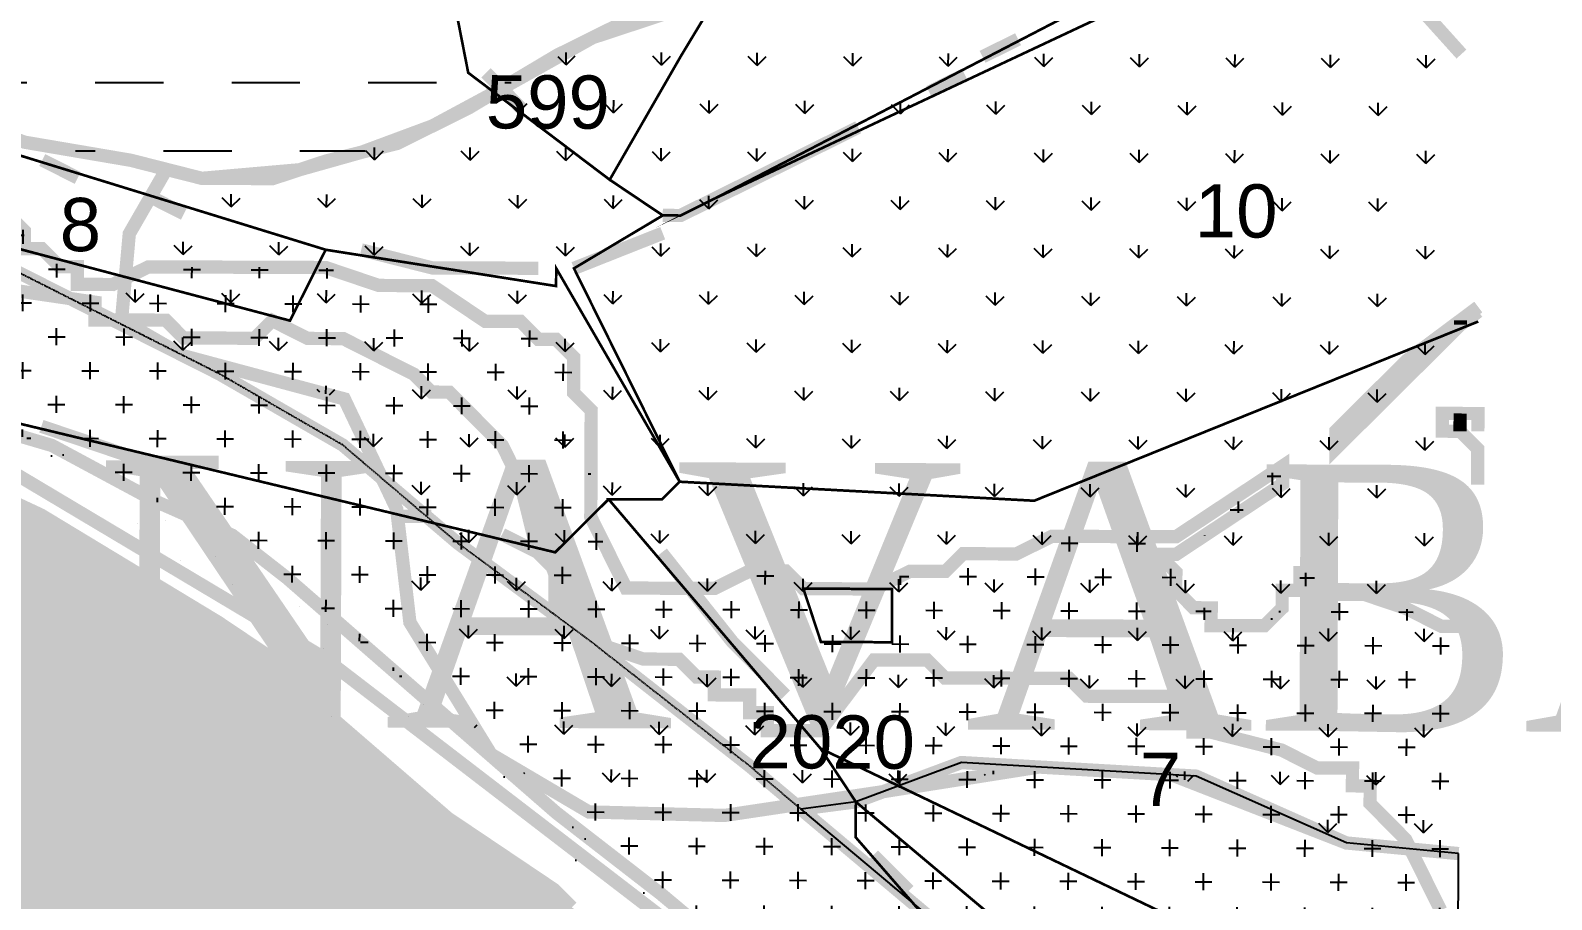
# Model space of a CAD drawing. Header units: metres. Extents: x 349383 to 353359, y 1753011 to 1755617.
# Drawn here: x 352457.6 to 352811.4, y 1753378.5 to 1753580.5 of the extents above; entities that cross this region are included whole.
import ezdxf

# ---------------------------------------------------------------- set-up
doc = ezdxf.new("R2010")
doc.units = ezdxf.units.M
doc.linetypes.add('DASHED2', pattern=[0.375, 0.25, -0.125])
for name, color, linetype in [('50 TO 500M FROM HTL', 54, 'Continuous'), ('CRZ LINE FOR RIVER OR CREEK', 84, 'Continuous'), ('HAZARDS LINE', 1, 'Continuous'), ('INTERTIDAL ZONE', 5, 'Continuous'), ('LOW TIDE LINE', 5, 'Continuous'), ('MANGROOVES', 112, 'Continuous'), ('NDZ-200M FROM CRZ', 30, 'Continuous'), ('RIVER', 4, 'Continuous'), ('SAND DUNES', 42, 'Continuous'), ('SURVEY NO.', 7, 'Continuous'), ('SURVEY PLOT BOUNDARY', 35, 'Continuous'), ('VILLAGE BOUNDARY', 212, 'Continuous'), ('VILLAGE NAME', 3, 'Continuous')]:
    doc.layers.add(name, color=color, linetype=linetype)
doc.layers.add('50M CRZ LINE', color=7, linetype='Continuous', true_color=0x267200)
doc.layers.add('HIGH TIDE LINE', color=7, linetype='Continuous', true_color=0xff00c5)
doc.styles.add('PDF Arial', font='arial.ttf')
doc.styles.get("Standard").update_dxf_attribs({"font": 'times.ttf'})
pattern_1 = [(359.799348, (308968.011, 1739421.178), (7.8863897, 7.8313453), [3.9294578, -11.7883735]), (89.799348, (308969.969, 1739419.206), (-7.8313453, 7.8863897), [3.9294578, -11.7883735])]

msp = doc.modelspace()

# ---------------------------------------------------------------- hatches: boundary and pattern name
at = {"layer": '50 TO 500M FROM HTL'}
h = msp.add_hatch(dxfattribs=at)
h.set_pattern_fill('CROSS', color=256, scale=1.237625, angle=-0.2007)
h.set_pattern_definition(pattern_1)
h.paths.add_polyline_path([(352789.78, 1753389.17), (352763.66, 1753391.64), (352728.7, 1753407.18), (352674.11, 1753410.33), (352649.57, 1753401.2), (352636.77, 1753399.53), (352674.2, 1753368.1), (352719.43, 1753326.69), (352764.67, 1753285.27), (352789.32, 1753257.34)])
at = {"layer": 'INTERTIDAL ZONE'}
h = msp.add_hatch(dxfattribs=at)
h.set_pattern_fill('CROSS', color=256, scale=1.237625, angle=-0.2007)
h.set_pattern_definition(pattern_1)
h.paths.add_polyline_path([(352208.6, 1753522.39), (352225.05, 1753505.83), (352237.39, 1753497.53), (352262.06, 1753472.69), (352286.73, 1753451.98), (352299.07, 1753439.56), (352323.77, 1753427.09), (352331.99, 1753418.81), (352344.35, 1753414.64), (352352.59, 1753410.49), (352385.55, 1753398), (352418.49, 1753381.38), (352447.32, 1753368.9), (352488.49, 1753344), (352521.4, 1753319.13), (352554.29, 1753286.01), (352583.07, 1753261.15), (352611.85, 1753232.17), (352648.86, 1753199.04), (352685.86, 1753161.77), (352718.74, 1753128.65), (352735.15, 1753103.84), (352759.77, 1753066.62), (352776.17, 1753037.68), (352788.48, 1753019.08), (352789.07, 1753187.72), (352768.53, 1753210.99), (352710.97, 1753264.83), (352665.75, 1753310.37), (352657.51, 1753314.53), (352641.06, 1753326.96), (352636.95, 1753331.1), (352590.89, 1753371.7), (352583.48, 1753376.67), (352554.68, 1753397.4), (352525.89, 1753422.26), (352521.78, 1753426.4), (352513.56, 1753434.68), (352501.21, 1753442.97), (352460.04, 1753467.87), (352388.66, 1753501.13), (352381.78, 1753501.15), (352369.44, 1753509.45), (352352.97, 1753517.76), (352344.75, 1753526.04), (352278.86, 1753559.28), (352208.9, 1753607.74), (352208.97, 1753627.6), (352221.37, 1753633.74), (352238.96, 1753651.21), (352229.69, 1753654.34), (352204.94, 1753654.43), (352184.27, 1753642.12), (352151.2, 1753621.61), (352134.68, 1753617.54), (352105.79, 1753613.52), (352052.17, 1753613.7), (352048.01, 1753605.47), (352047.97, 1753593.09), (352052.05, 1753580.7), (352060.27, 1753572.42), (352109.74, 1753561.24), (352167.42, 1753541.79), (352183.88, 1753530.73)])
at = {"layer": 'MANGROOVES'}
h = msp.add_hatch(dxfattribs=at)
h.set_pattern_fill('GRASS', color=256, scale=0.618812, angle=-0.2007)
h.set_pattern_definition([(89.79935, (332742.333, 1740627.218), (-11.0751947, 11.1530393), [2.947093, -19.281277]), (44.79935, (332742.333, 1740627.218), (-11.075195, 11.153039), [2.947093, -12.770738]), (134.79935, (332742.333, 1740627.218), (-11.153039, -11.075195), [2.947093, -12.770738])])
h.paths.add_polyline_path([(352692.19, 1753409.29), (352722.94, 1753407.51), (352763.66, 1753391.64), (352789.78, 1753389.17), (352790.43, 1753575.01), (352776.17, 1753590.83), (352747.68, 1753605.95), (352699.78, 1753603.19), (352635.65, 1753591.79), (352613.09, 1753586.99), (352588.31, 1753578.82), (352552.73, 1753558.92), (352524.68, 1753548.51), (352487.5, 1753545.26), (352480.57, 1753533.24), (352478.77, 1753513.19), (352493.18, 1753504.89), (352530.59, 1753494.86), (352542.77, 1753469.23), (352545.84, 1753442.93), (352564.72, 1753412.25), (352587.47, 1753398.85), (352619.03, 1753398.04), (352655.94, 1753403.57)])
at = {"layer": 'NDZ-200M FROM CRZ'}
h = msp.add_hatch(dxfattribs=at)
h.set_pattern_fill('CROSS', color=256, scale=1.237625, angle=-0.2007)
h.set_pattern_definition(pattern_1)
h.paths.add_polyline_path([(352460.23, 1753521.51), (352419.05, 1753542.28), (352399.55, 1753553.42), (352394.35, 1753554.75), (352382, 1753563.04), (352377.89, 1753565.81), (352357.3, 1753577.57), (352295.53, 1753608.73), (352291.88, 1753611.67), (352291.25, 1753604.47), (352291.58, 1753594.31), (352293.5, 1753583.25), (352295.96, 1753573.98), (352296.83, 1753566.13), (352293.41, 1753556.7), (352289.85, 1753553.73), (352337.83, 1753529.53), (352334.43, 1753535.73), (352332.67, 1753545.58), (352332.7, 1753553.28), (352334.7, 1753561.51), (352340.45, 1753565.96), (352352.47, 1753570.22), (352357.3, 1753569.84), (352362.1, 1753559.98), (352364.2, 1753545.83), (352367.58, 1753536.86), (352374.54, 1753529.32), (352393.5, 1753516.67), (352406.74, 1753511.97), (352410.65, 1753504.97), (352409.91, 1753497.81), (352406.51, 1753492.82), (352443.55, 1753475.56), (352443.25, 1753479.42), (352445.07, 1753483.74), (352450.14, 1753487.69), (352462.57, 1753484.04), (352486.88, 1753470.98), (352504.53, 1753463.16), (352517.3, 1753453.2), (352579.95, 1753398.62), (352604.24, 1753379.79), (352627.8, 1753360.05), (352633.2, 1753354.81), (352633.54, 1753347.96), (352631.17, 1753341.83), (352628.31, 1753338.72), (352636.95, 1753331.1), (352641.06, 1753326.96), (352657.51, 1753314.53), (352665.75, 1753310.37), (352710.97, 1753264.83), (352768.53, 1753210.99), (352789.07, 1753187.72), (352789.32, 1753257.34), (352764.67, 1753285.27), (352719.43, 1753326.69), (352674.2, 1753368.1), (352624.85, 1753409.54), (352587.82, 1753438.55), (352556.96, 1753461.35), (352530.23, 1753484.13), (352501.41, 1753500.74)])
h = msp.add_hatch(dxfattribs=at)
h.set_pattern_fill('CROSS', color=256, scale=1.237625, angle=-0.2007)
h.set_pattern_definition(pattern_1)
h.paths.add_polyline_path([(352588.01, 1753492.18), (352583.9, 1753496.32), (352583.93, 1753504.57), (352579.82, 1753508.71), (352575.69, 1753508.73), (352571.58, 1753512.87), (352563.33, 1753512.9), (352550.98, 1753521.19), (352538.61, 1753521.23), (352526.25, 1753525.4), (352485, 1753525.55), (352476.73, 1753521.45), (352468.48, 1753521.48), (352468.5, 1753525.61), (352464.37, 1753525.62), (352460.26, 1753529.76), (352456.14, 1753529.77), (352456.15, 1753533.9), (352452.04, 1753538.04), (352443.8, 1753542.19), (352439.69, 1753546.33), (352431.44, 1753546.36), (352419.08, 1753550.53), (352410.83, 1753550.56), (352399.55, 1753553.42), (352419.05, 1753542.28), (352460.23, 1753521.51), (352501.41, 1753500.74), (352530.23, 1753484.13), (352556.96, 1753461.35), (352587.82, 1753438.55), (352624.85, 1753409.54), (352636.77, 1753399.53), (352649.57, 1753401.2), (352674.11, 1753410.33), (352728.7, 1753407.18), (352763.66, 1753391.64), (352789.78, 1753389.17), (352789.96, 1753441.96), (352785.84, 1753441.98), (352777.6, 1753446.13), (352765.24, 1753450.3), (352761.12, 1753450.32), (352757.01, 1753454.46), (352752.88, 1753454.47), (352752.87, 1753450.35), (352748.74, 1753450.36), (352748.73, 1753446.23), (352744.59, 1753442.12), (352732.21, 1753442.17), (352732.23, 1753446.29), (352728.1, 1753446.31), (352723.99, 1753450.45), (352724.01, 1753454.57), (352719.9, 1753458.71), (352724.02, 1753458.7), (352736.43, 1753466.91), (352748.83, 1753475.11), (352748.84, 1753479.24), (352724.04, 1753462.82), (352695.16, 1753462.92), (352686.9, 1753458.83), (352674.52, 1753458.87), (352670.38, 1753454.76), (352662.13, 1753454.79), (352653.87, 1753450.69), (352637.37, 1753450.75), (352633.26, 1753454.89), (352625, 1753454.92), (352616.74, 1753450.82), (352596.11, 1753450.89), (352592.02, 1753459.16), (352587.92, 1753467.43)])
at = {"layer": 'RIVER'}
h = msp.add_hatch(dxfattribs=at)
h.set_pattern_fill('DASH', color=256, scale=5)
h.paths.add_polyline_path([(352526.52, 1753603.79), (352522.43, 1753612.06), (352518.32, 1753616.2), (352514.22, 1753624.46), (352512.17, 1753628.6), (352495.75, 1753651.35), (352493.67, 1753645.16), (352490.92, 1753645.17), (352489.54, 1753643.41), (352489.53, 1753641.05), (352481.25, 1753632.83), (352477.11, 1753628.72), (352470.53, 1753628.74), (352462.66, 1753625.74), (352436.44, 1753625.83), (352395.99, 1753639.82), (352340.12, 1753650.94), (352326.51, 1753658.86), (352303.99, 1753666.46), (352295.75, 1753670.61), (352262.79, 1753683.11), (352250.45, 1753691.4), (352238.09, 1753695.57), (352229.82, 1753691.47), (352225.7, 1753691.49), (352213.31, 1753687.4), (352196.76, 1753675.09), (352134.78, 1753646.42), (352081.12, 1753634.23), (352072.85, 1753630.14), (352060.46, 1753626.05), (352052.21, 1753626.08), (352039.82, 1753622), (352035.67, 1753613.76), (352031.51, 1753605.53), (352027.34, 1753593.16), (352027.3, 1753580.79), (352027.26, 1753568.41), (352052.05, 1753580.7), (352047.97, 1753593.09), (352048.01, 1753605.47), (352052.17, 1753613.7), (352105.79, 1753613.52), (352134.68, 1753617.54), (352151.2, 1753621.61), (352184.27, 1753642.12), (352204.94, 1753654.43), (352217.33, 1753658.51), (352217.32, 1753654.38), (352229.69, 1753654.34), (352242.05, 1753650.17), (352307.95, 1753621.06), (352320.3, 1753612.77), (352410.91, 1753571.19), (352456.22, 1753554.53), (352480.96, 1753550.32), (352497.45, 1753546.13), (352520.14, 1753548.12), (352526.34, 1753550.16), (352534.59, 1753552.19), (352534.59, 1753552.19), (352551.11, 1753558.32), (352565.5, 1753566.06), (352580.05, 1753574.72), (352596.58, 1753582.92), (352629.61, 1753591.05), (352635.65, 1753591.79), (352699.78, 1753603.19), (352716.29, 1753607.25), (352728.67, 1753607.21), (352794.65, 1753602.85), (352794.74, 1753628.98), (352770, 1753631.82), (352757.63, 1753631.86), (352745.27, 1753636.03), (352737.05, 1753644.31), (352737.06, 1753648.44), (352741.2, 1753652.55), (352749.48, 1753660.77), (352794.86, 1753660.61), (352794.9, 1753672.99), (352790.77, 1753673), (352755.7, 1753671.06), (352745.38, 1753669.04), (352716.49, 1753665.01), (352683.43, 1753648.63), (352650.39, 1753636.36), (352642.13, 1753632.27), (352625.6, 1753624.07), (352600.8, 1753611.78), (352592.54, 1753607.69), (352588.4, 1753603.58), (352576.01, 1753599.49), (352567.74, 1753595.4), (352551.23, 1753591.33), (352547.09, 1753587.22), (352538.85, 1753591.37), (352534.73, 1753591.39), (352534.74, 1753595.51)])
at = {"layer": 'SAND DUNES'}
h = msp.add_hatch(dxfattribs=at)
h.set_pattern_fill('AR-SAND', color=256, scale=0.618812, angle=-0.2007)
h.set_pattern_definition([(37.29935, (308968.01, 1739421.178), (-0.884052, 30.288773), [0, -23.891104, 0, -26.720313, 0, -25.541476]), (7.29935, (308968.01, 1739421.178), (27.972225, 44.260328), [0, -12.888622, 0, -21.533429, 0, -8.251861]), (327.29935, (308948.678, 1739421.245), (48.947589, -0.082482), [0, -7.858916, 0, -28.292097, 0, -36.936904]), (317.29935, (308948.68, 1739421.245), (47.29783, 13.629585), [0, -3.929458, 0, -18.547041, 0, -21.219072])])
h.paths.add_polyline_path([(352517.3, 1753453.2), (352504.53, 1753463.16), (352486.88, 1753470.98), (352462.57, 1753484.04), (352450.14, 1753487.69), (352445.07, 1753483.74), (352443.25, 1753479.42), (352443.55, 1753475.56), (352460.04, 1753467.87), (352501.21, 1753442.97), (352513.56, 1753434.68), (352521.78, 1753426.4), (352525.89, 1753422.26), (352554.68, 1753397.4), (352579.37, 1753380.81), (352583.48, 1753376.67), (352595.83, 1753368.38), (352604.05, 1753360.1), (352628.31, 1753338.72), (352631.17, 1753341.83), (352633.54, 1753347.96), (352633.2, 1753354.81), (352627.8, 1753360.05), (352604.24, 1753379.79), (352579.95, 1753398.62)])

# ---------------------------------------------------------------- linework, layer by layer
at = {"layer": '50 TO 500M FROM HTL', "flags": 128}
msp.add_lwpolyline([(352789.78, 1753389.17), (352763.66, 1753391.64), (352728.7, 1753407.18), (352674.11, 1753410.33), (352649.57, 1753401.2), (352636.77, 1753399.53), (352674.2, 1753368.1), (352719.43, 1753326.69), (352764.67, 1753285.27), (352789.32, 1753257.34)], close=True, dxfattribs=at)
at = {"layer": '50M CRZ LINE', "linetype": 'DASHED2', "ltscale": 0.1, "flags": 128}
msp.add_lwpolyline([(352789.32, 1753257.34), (352764.67, 1753285.27), (352719.43, 1753326.69), (352674.2, 1753368.1), (352624.85, 1753409.54), (352587.82, 1753438.55), (352556.96, 1753461.35), (352530.23, 1753484.13), (352501.41, 1753500.74), (352460.23, 1753521.51), (352419.05, 1753542.28), (352357.3, 1753577.57), (352295.53, 1753608.73), (352281.82, 1753619.78)], dxfattribs=at)
at = {"layer": 'CRZ LINE FOR RIVER OR CREEK', "ltscale": 0.1, "const_width": 3.09, "flags": 128}
msp.add_lwpolyline([(352789.78, 1753389.17), (352763.66, 1753391.64), (352728.7, 1753407.18), (352674.11, 1753410.33), (352649.57, 1753401.2), (352636.77, 1753399.53)], dxfattribs=at)
at = {"layer": 'HAZARDS LINE', "lineweight": 18, "const_width": 3.09}
for points in [[(352443.73, 1753521.57), (352472.59, 1753517.34), (352472.58, 1753513.21), (352489.08, 1753513.16), (352493.19, 1753509.02), (352509.69, 1753508.96), (352513.83, 1753513.07), (352522.07, 1753508.91), (352530.32, 1753508.89), (352546.79, 1753500.58), (352550.9, 1753496.44), (352555.02, 1753496.42), (352559.13, 1753492.28), (352567.35, 1753484), (352571.45, 1753475.74), (352575.52, 1753459.22), (352579.63, 1753455.08), (352579.6, 1753446.83), (352583.71, 1753442.69), (352587.82, 1753438.55), (352600.18, 1753434.38), (352608.43, 1753434.35), (352612.54, 1753430.21), (352616.67, 1753430.19), (352616.65, 1753426.07), (352624.9, 1753426.04), (352624.89, 1753421.91), (352629.01, 1753421.9), (352629, 1753417.77), (352641.38, 1753417.73), (352653.81, 1753434.19), (352666.18, 1753434.15), (352670.29, 1753430.01), (352699.17, 1753429.9), (352703.28, 1753425.76), (352723.91, 1753425.69), (352723.89, 1753421.57), (352728.02, 1753421.55), (352728, 1753417.43), (352732.13, 1753417.41), (352748.61, 1753413.23), (352756.85, 1753409.07), (352765.1, 1753409.04), (352765.08, 1753404.92), (352769.21, 1753404.9), (352769.19, 1753400.78), (352773.31, 1753396.64), (352777.42, 1753392.5), (352785.61, 1753375.97)], [(352612.33, 1753368.32), (352525.93, 1753434.64), (352435.37, 1753488.59)]]:
    msp.add_lwpolyline(points, dxfattribs=at)
at = {"layer": 'HIGH TIDE LINE', "lineweight": 35, "const_width": 3.09}
for points in [[(352583.48, 1753376.67), (352579.37, 1753380.81), (352554.68, 1753397.4), (352525.89, 1753422.26), (352521.78, 1753426.4), (352513.56, 1753434.68), (352501.21, 1753442.97), (352460.04, 1753467.87), (352406.51, 1753492.82), (352390.03, 1753501.13), (352381.78, 1753501.15), (352369.44, 1753509.45), (352352.97, 1753517.76), (352344.75, 1753526.04), (352278.86, 1753559.28), (352213.02, 1753604.89)], [(352452.04, 1753538.04), (352456.15, 1753533.9), (352456.14, 1753529.77), (352460.26, 1753529.76), (352464.37, 1753525.62), (352468.5, 1753525.61), (352468.48, 1753521.48), (352476.73, 1753521.45), (352485, 1753525.55), (352526.25, 1753525.4), (352538.61, 1753521.23), (352550.98, 1753521.19), (352563.33, 1753512.9), (352571.58, 1753512.87), (352575.69, 1753508.73), (352579.82, 1753508.71), (352583.93, 1753504.57), (352583.9, 1753496.32), (352588.01, 1753492.18), (352587.92, 1753467.43), (352592.02, 1753459.16), (352596.11, 1753450.89), (352616.74, 1753450.82), (352625, 1753454.92), (352633.26, 1753454.89), (352637.37, 1753450.75), (352653.87, 1753450.69), (352662.13, 1753454.79), (352670.38, 1753454.76), (352674.52, 1753458.87), (352686.9, 1753458.83), (352695.16, 1753462.92), (352724.04, 1753462.82), (352748.84, 1753479.24), (352748.83, 1753475.11), (352736.43, 1753466.91), (352724.02, 1753458.7), (352719.9, 1753458.71), (352724.01, 1753454.57), (352723.99, 1753450.45), (352728.1, 1753446.31), (352732.23, 1753446.29), (352732.21, 1753442.17), (352744.59, 1753442.12), (352748.73, 1753446.23), (352748.74, 1753450.36), (352752.87, 1753450.35), (352752.88, 1753454.47), (352757.01, 1753454.46), (352761.12, 1753450.32), (352765.24, 1753450.3), (352777.6, 1753446.13), (352785.84, 1753441.98), (352794.09, 1753441.95)], [(352794.35, 1753515.18), (352790.21, 1753512.1), (352777.79, 1753499.77), (352765.37, 1753487.43), (352761.23, 1753483.32), (352761.25, 1753487.45), (352777.81, 1753503.89), (352794.35, 1753516.21)], [(352794.21, 1753474.96), (352794.23, 1753483.21), (352790.12, 1753487.35), (352786, 1753487.36), (352786.01, 1753491.49), (352794.26, 1753491.46), (352794.25, 1753487.33)]]:
    msp.add_lwpolyline(points, dxfattribs=at)
at = {"layer": 'INTERTIDAL ZONE', "const_width": 3.09, "flags": 128}
for points in [[(352583.48, 1753376.67), (352579.37, 1753380.81), (352554.68, 1753397.4), (352525.89, 1753422.26), (352521.78, 1753426.4), (352513.56, 1753434.68), (352501.21, 1753442.97), (352460.04, 1753467.87), (352406.51, 1753492.82), (352390.03, 1753501.13), (352381.78, 1753501.15), (352369.44, 1753509.45), (352352.97, 1753517.76), (352344.75, 1753526.04), (352278.86, 1753559.28), (352213.02, 1753604.89)], [(352452.04, 1753538.04), (352456.15, 1753533.9), (352456.14, 1753529.77), (352460.26, 1753529.76), (352464.37, 1753525.62), (352468.5, 1753525.61), (352468.48, 1753521.48), (352476.73, 1753521.45), (352479.64, 1753522.89), (352480.57, 1753533.24), (352489.2, 1753548.22), (352480.96, 1753550.32), (352456.22, 1753554.53), (352410.91, 1753571.19)]]:
    msp.add_lwpolyline(points, dxfattribs=at)
at = {"layer": 'LOW TIDE LINE', "lineweight": 18, "const_width": 3.09}
msp.add_lwpolyline([(352242.05, 1753650.17), (352307.95, 1753621.06), (352320.3, 1753612.77), (352410.91, 1753571.19), (352456.22, 1753554.53), (352480.96, 1753550.32), (352497.45, 1753546.13), (352513.95, 1753546.07), (352526.34, 1753550.16), (352542.85, 1753554.23), (352559.38, 1753562.42), (352580.05, 1753574.72), (352596.58, 1753582.92), (352629.61, 1753591.05), (352662.62, 1753595.06), (352683.26, 1753599.12), (352716.29, 1753607.25), (352728.67, 1753607.21), (352794.65, 1753602.85)], dxfattribs=at)
at = {"layer": 'MANGROOVES', "const_width": 3.09, "flags": 128}
for points in [[(352790.43, 1753575.01), (352776.17, 1753590.83)], [(352613.09, 1753586.99), (352588.31, 1753578.82), (352565.5, 1753566.06), (352551.11, 1753558.32), (352534.59, 1753552.19), (352520.14, 1753548.12), (352497.45, 1753546.13), (352489.2, 1753548.22), (352480.57, 1753533.24), (352478.77, 1753513.19), (352493.18, 1753504.89), (352530.59, 1753494.86), (352542.77, 1753469.23), (352545.84, 1753442.93), (352564.72, 1753412.25), (352587.47, 1753398.85), (352619.03, 1753398.04), (352655.94, 1753403.57), (352692.19, 1753409.29), (352722.94, 1753407.51), (352763.66, 1753391.64), (352789.78, 1753389.17)], [(352790.21, 1753512.1), (352790.21, 1753513.13)], [(352790.12, 1753487.35), (352790.14, 1753491.47)]]:
    msp.add_lwpolyline(points, dxfattribs=at)
at = {"layer": 'NDZ-200M FROM CRZ', "const_width": 3.09, "flags": 128}
for points in [[(352674.2, 1753368.1), (352624.85, 1753409.54), (352587.82, 1753438.55), (352556.96, 1753461.35), (352530.23, 1753484.13), (352501.41, 1753500.74), (352460.23, 1753521.51), (352419.05, 1753542.28)], [(352419.05, 1753542.28), (352460.23, 1753521.51), (352501.41, 1753500.74), (352530.23, 1753484.13), (352556.96, 1753461.35), (352587.82, 1753438.55), (352624.85, 1753409.54), (352636.77, 1753399.53), (352649.57, 1753401.2), (352674.11, 1753410.33), (352728.7, 1753407.18), (352763.66, 1753391.64), (352789.78, 1753389.17)], [(352789.96, 1753441.96), (352785.84, 1753441.98), (352777.6, 1753446.13), (352765.24, 1753450.3), (352761.12, 1753450.32), (352757.01, 1753454.46), (352752.88, 1753454.47), (352752.87, 1753450.35), (352748.74, 1753450.36), (352748.73, 1753446.23), (352744.59, 1753442.12), (352732.21, 1753442.17), (352732.23, 1753446.29), (352728.1, 1753446.31), (352723.99, 1753450.45), (352724.01, 1753454.57), (352719.9, 1753458.71), (352724.02, 1753458.7), (352736.43, 1753466.91), (352748.83, 1753475.11), (352748.84, 1753479.24), (352724.04, 1753462.82), (352695.16, 1753462.92), (352686.9, 1753458.83), (352674.52, 1753458.87), (352670.38, 1753454.76), (352662.13, 1753454.79), (352653.87, 1753450.69), (352637.37, 1753450.75), (352633.26, 1753454.89), (352625, 1753454.92), (352616.74, 1753450.82), (352596.11, 1753450.89), (352592.02, 1753459.16), (352587.92, 1753467.43), (352588.01, 1753492.18), (352583.9, 1753496.32), (352583.93, 1753504.57), (352579.82, 1753508.71), (352575.69, 1753508.73), (352571.58, 1753512.87), (352563.33, 1753512.9), (352550.98, 1753521.19), (352538.61, 1753521.23), (352526.25, 1753525.4), (352485, 1753525.55), (352476.73, 1753521.45), (352468.48, 1753521.48), (352468.5, 1753525.61), (352464.37, 1753525.62), (352460.26, 1753529.76), (352456.14, 1753529.77), (352456.15, 1753533.9), (352452.04, 1753538.04)], [(352450.14, 1753487.69), (352462.57, 1753484.04), (352486.88, 1753470.98), (352504.53, 1753463.16), (352517.3, 1753453.2), (352579.95, 1753398.62), (352604.24, 1753379.79), (352627.8, 1753360.05)]]:
    msp.add_lwpolyline(points, dxfattribs=at)
at = {"layer": 'RIVER', "const_width": 3.09, "flags": 128}
msp.add_lwpolyline([(352242.05, 1753650.17), (352307.95, 1753621.06), (352320.3, 1753612.77), (352410.91, 1753571.19), (352456.22, 1753554.53), (352480.96, 1753550.32), (352497.45, 1753546.13), (352520.14, 1753548.12), (352526.34, 1753550.16), (352534.59, 1753552.19), (352534.59, 1753552.19), (352551.11, 1753558.32), (352565.5, 1753566.06), (352580.05, 1753574.72), (352596.58, 1753582.92), (352629.61, 1753591.05), (352635.65, 1753591.79), (352699.78, 1753603.19), (352716.29, 1753607.25), (352728.67, 1753607.21), (352794.65, 1753602.85)], dxfattribs=at)
at = {"layer": 'SAND DUNES', "const_width": 3.09, "flags": 128}
msp.add_lwpolyline([(352627.8, 1753360.05), (352604.24, 1753379.79), (352579.95, 1753398.62), (352517.3, 1753453.2), (352504.53, 1753463.16), (352486.88, 1753470.98), (352462.57, 1753484.04), (352450.14, 1753487.69), (352445.07, 1753483.74), (352443.25, 1753479.42), (352443.55, 1753475.56), (352460.04, 1753467.87), (352501.21, 1753442.97), (352513.56, 1753434.68), (352521.78, 1753426.4), (352525.89, 1753422.26), (352554.68, 1753397.4), (352579.37, 1753380.81), (352583.48, 1753376.67)], dxfattribs=at)
at = {"layer": 'SURVEY PLOT BOUNDARY', "lineweight": 18, "const_width": 0.619}
for points in [[(352423.16, 1753538.14), (352517.96, 1753513.05), (352526.26, 1753529.53), (352579.86, 1753521.09), (352579.87, 1753525.22), (352608.58, 1753475.61), (352604.44, 1753471.49), (352592.06, 1753471.54), (352579.64, 1753459.2), (352352.95, 1753513.63), (352262.32, 1753546.96), (352225.36, 1753596.59), (352283.24, 1753633.52), (352386.15, 1753571.28), (352415, 1753562.92), (352431.49, 1753558.74)], [(352621.37, 1753595.21), (352608.92, 1753574.62), (352592.32, 1753545.8), (352559.41, 1753570.67), (352555.36, 1753591.31), (352596.71, 1753620.05)], [(352423.16, 1753538.14), (352431.49, 1753558.74), (352526.26, 1753529.53), (352517.96, 1753513.05)], [(352657.99, 1753450.68), (352657.95, 1753438.3), (352641.45, 1753438.36), (352637.37, 1753450.75)], [(352641.45, 1753438.36), (352657.95, 1753438.3), (352657.99, 1753450.68), (352637.37, 1753450.75)]]:
    msp.add_lwpolyline(points, close=True, dxfattribs=at)
for points in [[(352774.07, 1753615.3), (352617.06, 1753541.59), (352794.76, 1753633.7), (352617.06, 1753541.59), (352608.79, 1753537.49), (352604.67, 1753537.51), (352592.32, 1753545.8), (352608.92, 1753574.62), (352621.37, 1753595.21)], [(352793.34, 1753227.89), (352649.54, 1753392.95), (352649.57, 1753401.2), (352793.52, 1753280.36), (352649.57, 1753401.2), (352641.36, 1753413.6), (352793.73, 1753340.56), (352641.36, 1753413.6), (352592.06, 1753471.54), (352604.44, 1753471.49), (352608.58, 1753475.61), (352691.06, 1753471.19), (352794.34, 1753512.85), (352691.06, 1753471.19), (352608.58, 1753475.61), (352584, 1753525.2), (352604.67, 1753537.51), (352608.79, 1753537.49), (352617.06, 1753541.59), (352774.07, 1753615.3)], [(352641.45, 1753438.36), (352641.45, 1753438.36)]]:
    msp.add_lwpolyline(points, dxfattribs=at)
at = {"layer": 'VILLAGE BOUNDARY', "const_width": 3.09}
for points in [[(352687.31, 1753578.47), (352679.05, 1753574.38)], [(352571.75, 1753562.38), (352563.53, 1753570.66)], [(352666.65, 1753566.17), (352674.91, 1753570.27)], [(352604.67, 1753537.51), (352608.79, 1753537.49), (352617.06, 1753541.59), (352625.32, 1753545.68), (352641.85, 1753553.88), (352650.12, 1753557.98)], [(352460.33, 1753550.39), (352468.57, 1753546.23)], [(352485.06, 1753542.05), (352493.29, 1753537.9)], [(352584, 1753525.2), (352604.65, 1753533.38)], [(352534.51, 1753529.5), (352551, 1753525.32), (352563.37, 1753525.27), (352575.75, 1753525.23)], [(352501.34, 1753480.11), (352484.84, 1753480.16), (352460.12, 1753488.5)], [(352550.8, 1753467.56), (352542.55, 1753467.58)], [(352575.52, 1753459.22), (352567.28, 1753463.37)], [(352633.15, 1753426.01), (352620.82, 1753438.43), (352604.39, 1753459.12)], [(352661.87, 1753380.53), (352653.65, 1753388.81)]]:
    msp.add_lwpolyline(points, dxfattribs=at)

# ---------------------------------------------------------------- texts
at = {"layer": 'SURVEY NO.', "attachment_point": 7, "rotation": 359.7993, "style": 'PDF Arial'}
for s, insert, char_height in [('599', (352563.49, 1753557.57), 12.376), ('10', (352728.4, 1753532.24), 12.376), ('8', (352464.38, 1753529.04), 12.38), ('2020', (352624.84, 1753408.83), 12.376), ('7', (352715.57, 1753400.26), 12.38)]:
    msp.add_mtext(s, dxfattribs=dict(at, insert=insert, char_height=char_height))
at = {"layer": 'VILLAGE NAME', "insert": (352472.24, 1753417.29), "char_height": 61.881, "attachment_point": 7, "rotation": 359.7993}
msp.add_mtext('NAVABAG', dxfattribs=at)

doc.saveas('drawing.dxf')
